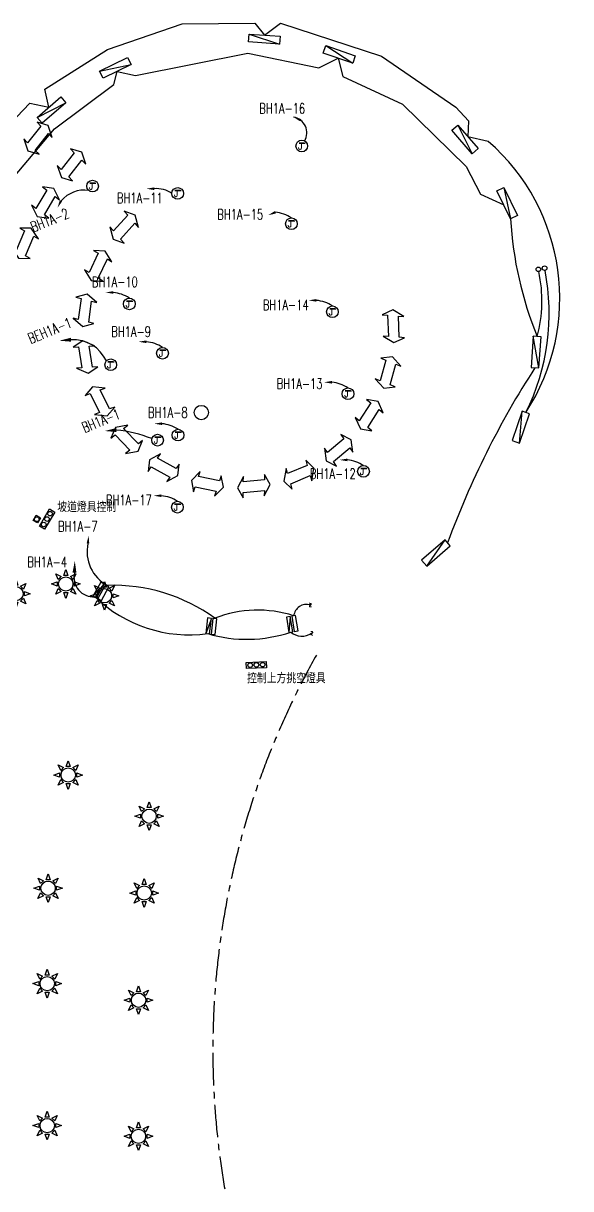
# Model space of a CAD drawing. Header units: millimetres. Extents: x 2956 to 16014, y 779 to 11660.
# Drawn here: x 5638 to 7746, y 6089 to 10574 of the extents above; entities that cross this region are included whole.
import ezdxf
from ezdxf.enums import TextEntityAlignment as Align

# ---------------------------------------------------------------- set-up
doc = ezdxf.new("R2010")
doc.units = ezdxf.units.MM
doc.header["$LTSCALE"] = 100
doc.linetypes.add('4', pattern=[2, 1.25, -0.25, 0.25, -0.25])
doc.layers.get('0').update_dxf_attribs({"color": 9})
for name, color, linetype in [('EL-BT', 6, 'Continuous'), ('EL-P', 3, 'Continuous'), ('EL-S-B', 6, 'Continuous'), ('EL-TEXT', 51, 'Continuous'), ('GRID', 8, '4')]:
    doc.layers.add(name, color=color, linetype=linetype)
for name, color, linetype, true_color in [('NEW_LE17W', 3, 'Continuous', 0x00ff00), ('NEW_LED_17W', 30, 'Continuous', 0xffb347), ('NEW_LED_25W', 4, 'Continuous', 0x35c9ff)]:
    doc.layers.add(name, color=color, linetype=linetype, true_color=true_color)
doc.styles.get("Standard").update_dxf_attribs({"font": 'txt', "bigfont": 'chineset.shx'})
pattern_1 = [(30, (300.013, 279.966), (-6, 10.392305), [])]

# ---------------------------------------------------------------- blocks, each defined once
blk = doc.blocks.new('402S')
for p, q in [((-2, 0.5), (2, -0.5)), ((-2, 0.5), (2, 0.5)), ((-2, -0.5), (-2, 0.5)), ((-2, 0.5), (-2, 0.5)), ((2, 0.5), (2, -0.5)), ((2, -0.5), (-2, -0.5))]:
    blk.add_line(p, q)
blk = doc.blocks.new('CEILBOX')
for p, q in [((21.4, 7.5), (7.9, 7.5)), ((7.9, 7.5), (23.8, 7.5))]:
    blk.add_line(p, q)
blk.add_circle((15, 0), 15)
blk.add_text('J', height=16).set_placement((11.1, -8.7), align=Align.CENTER)
blk = doc.blocks.new('SS-1')
blk.add_lwpolyline([(-30.1, 0.1, 0, 10, 0), (-0.1, 0.1, 10, 10, 0)], format="xyseb")
blk = doc.blocks.new('2S')
for centre, radius in [((-0.204, 0.165), 0.146), ((0.199, 0.166), 0.148)]:
    blk.add_circle(centre, radius)
blk = doc.blocks.new('3S')
for centre, radius in [((-0.404, 0.178), 0.146), ((0, 0.179), 0.148), ((0.398, 0.179), 0.148)]:
    blk.add_circle(centre, radius)
blk = doc.blocks.new('1S')
blk.add_circle((0.004, 0.187), 0.148)
blk = doc.blocks.new('201S')
for p, q in [((-1, 0.25), (-1, -0.25)), ((1, 0.25), (-1, 0.25)), ((-1, 0.25), (1, -0.25)), ((1, -0.25), (1, 0.25)), ((-1, -0.25), (1, -0.25))]:
    blk.add_line(p, q)
blk = doc.blocks.new('20W1')
for p, q in [((0, 0), (-15, 0)), ((-15, 0), (-15, -60.3)), ((0, -60.3), (0, 0)), ((-15, -60.3), (0, -60.3))]:
    blk.add_line(p, q)
blk = doc.blocks.new('NEW_LED_25W_SYMBOL')
for points in [[(0, 110.6), (15.8, 66), (-15.8, 66)], [(-110.1, 0), (-65.7, 15.9), (-65.7, -15.9)], [(-77.8, 78.2), (-35.3, 57.9), (-57.6, 35.4)], [(77.9, 78.2), (57.6, 35.4), (35.3, 57.9)], [(110.1, 0), (65.7, -15.9), (65.7, 15.9)], [(-77.9, -78.3), (-57.6, -35.4), (-35.3, -57.9)], [(0, -110.7), (-15.8, -66), (15.8, -66)], [(77.8, -78.3), (35.3, -57.9), (57.6, -35.4)]]:
    blk.add_lwpolyline(points, close=True)
blk.add_circle((0, 0), 55.2)

msp = doc.modelspace()

# ---------------------------------------------------------------- hatches: boundary and pattern name
at = {"layer": 'EL-BT'}
h = msp.add_hatch(dxfattribs=at)
h.set_pattern_fill('U,I', color=256, scale=12, angle=30, style=2, pattern_type=0)
h.set_pattern_definition(pattern_1)
edge = h.paths.add_edge_path()
edge.add_line((6507.3, 10532.3), (6624.9, 10493.9))
edge = h.paths.add_edge_path()
edge.add_line((6507.3, 10532.3), (6627, 10523.8))
edge = h.paths.add_edge_path()
edge.add_line((6627, 10523.8), (6624.9, 10493.9))
edge = h.paths.add_edge_path()
edge.add_line((6624.9, 10493.9), (6505.2, 10502.4))
edge = h.paths.add_edge_path()
edge.add_line((6505.2, 10502.4), (6507.3, 10532.3))
h = msp.add_hatch(dxfattribs=at)
h.set_pattern_fill('U,I', color=256, scale=12, angle=30, style=2, pattern_type=0)
h.set_pattern_definition(pattern_1)
edge = h.paths.add_edge_path()
edge.add_line((5691.6, 10211.6), (5801.9, 10267.6))
edge = h.paths.add_edge_path()
edge.add_line((5691.6, 10211.6), (5782.3, 10290.3))
edge = h.paths.add_edge_path()
edge.add_line((5782.3, 10290.3), (5801.9, 10267.6))
edge = h.paths.add_edge_path()
edge.add_line((5801.9, 10267.6), (5711.3, 10189))
edge = h.paths.add_edge_path()
edge.add_line((5711.3, 10189), (5691.6, 10211.6))
h = msp.add_hatch(dxfattribs=at)
h.set_pattern_fill('U,I', color=256, scale=12, angle=30, style=2, pattern_type=0)
h.set_pattern_definition(pattern_1)
edge = h.paths.add_edge_path()
edge.add_line((7310.8, 10182.3), (7366.8, 10072))
edge = h.paths.add_edge_path()
edge.add_line((7310.8, 10182.3), (7389.5, 10091.6))
edge = h.paths.add_edge_path()
edge.add_line((7389.5, 10091.6), (7366.8, 10072))
edge = h.paths.add_edge_path()
edge.add_line((7366.8, 10072), (7288.2, 10162.6))
edge = h.paths.add_edge_path()
edge.add_line((7288.2, 10162.6), (7310.8, 10182.3))
h = msp.add_hatch(dxfattribs=at)
h.set_pattern_fill('U,I', color=256, scale=12, angle=30, style=2, pattern_type=0)
h.set_pattern_definition([(30, (0, 0), (-6, 10.392305), [])])
edge = h.paths.add_edge_path()
edge.add_line((7548.1, 8958.1), (7558.9, 9081.3))
edge = h.paths.add_edge_path()
edge.add_line((7548.1, 8958.1), (7587.2, 9071.5))
edge = h.paths.add_edge_path()
edge.add_line((7587.2, 9071.5), (7558.9, 9081.3))
edge = h.paths.add_edge_path()
edge.add_line((7558.9, 9081.3), (7519.7, 8967.9))
edge = h.paths.add_edge_path()
edge.add_line((7519.7, 8967.9), (7548.1, 8958.1))

# ---------------------------------------------------------------- linework, layer by layer
at = {"layer": 'EL-P'}
for p, q in [((5962.8, 10473), (6249.7, 10572.2)), ((6249.7, 10572.2), (6529.6, 10573.8)), ((6529.6, 10573.8), (6567.2, 10528.1)), ((6567.2, 10528.1), (6628.1, 10573.8)), ((6628.1, 10573.8), (7017.1, 10447)), ((5720.8, 10320.6), (5962.8, 10473)), ((6070, 10372.3), (6502.6, 10458.5)), ((6502.6, 10458.5), (6775.4, 10402.1)), ((6775.4, 10402.1), (6849.9, 10440)), ((6849.9, 10440), (6869, 10369.6)), ((7017.1, 10447), (7303.1, 10251.5)), ((5987.2, 10338), (5999.1, 10388.6)), ((5999.1, 10388.6), (6070, 10372.3)), ((6869, 10369.6), (7097.5, 10262.4)), ((5737, 10251), (5720.8, 10320.6)), ((5758.5, 10168.3), (5987.2, 10338)), ((5463.1, 10057.2), (5663.3, 10266.5)), ((5663.3, 10266.5), (5737, 10251)), ((7097.5, 10262.4), (7342.8, 10022.6)), ((7303.1, 10251.5), (7352.1, 10198.2)), ((7352.1, 10198.2), (7350.1, 10136.9)), ((5453.5, 9807.4), (5758.5, 10168.3)), ((7428.4, 10119.4), (7350.1, 10136.9)), ((7342.8, 10022.6), (7398.8, 9915.8)), ((7398.8, 9915.8), (7487.8, 9874.8))]:
    msp.add_line(p, q, dxfattribs=at)
for points in [[(5770.1, 9863.9, 0, 10, 0), (5783.5, 9890.7, 10, 10, 0)], [(6580.7, 9835.1, 0, 10, 0), (6608.5, 9846.4, 10, 10, 0)]]:
    msp.add_lwpolyline(points, format="xyseb", dxfattribs=at)
for centre, radius, start, end in [((6668, 10152), 61.8, 329.9947, 79.7766), ((6902.1, 9514.9), 801.5, 326.8327, 48.9527), ((5874.2, 9811.5), 120.4, 82.6299, 138.8153), ((6152.2, 9837.4), 100.2, 54.6145, 95.4593), ((6597.3, 9714), 132.9, 56.5938, 85.1747), ((8936.7, 9905.1), 1425.2, 183.3896, 202.1294), ((6808.4, 9457.6), 854.4, 333.5019, 11.1389), ((7106.6, 9506.4), 528.3, 344.8374, 12.2308), ((5973.4, 9405.3), 132.9, 56.5938, 85.1747), ((6755.2, 9375), 132.9, 56.5938, 85.1747), ((5830.5, 9215.7), 140.5, 24.7344, 93.3799), ((6101, 9215.7), 132.9, 56.5938, 85.1747), ((10452.3, 7408.7), 3387.4, 147.1026, 159.8636), ((6815, 9059.7), 132.9, 56.5938, 85.1747), ((6160.8, 8900.4), 132.9, 56.5938, 85.1747), ((5949.1, 8511), 499.8, 68.3372, 84.52), ((6874.8, 8761), 132.9, 56.5938, 85.1747), ((6158.5, 8623.2), 132.9, 56.5938, 85.1747), ((6030.4, 8540.7), 146.7, 167.5732, 242.4484), ((5909.6, 8442.6), 76.3, 167.1176, 273.3323), ((5984.2, 7740.5), 670.6, 54.2272, 91.85), ((6277.6, 8745.6), 525.3, 226.2001, 277.7347), ((6540.9, 7860.1), 455.3, 72.324, 111.2066), ((6728.9, 8287.2), 50.2, 74.2576, 172.3301), ((6498.8, 8730.7), 527.5, 253.4232, 288.7154), ((6710.7, 8281.8), 66.3, 229.9556, 304.1095)]:
    msp.add_arc(centre, radius, start, end, dxfattribs=at)
at = {"layer": 'EL-S-B', "color": 6}
for points in [[(5700.1, 8638.7), (5739.2, 8704.7), (5759.4, 8692.7), (5720.3, 8626.7)], [(5688.1, 8680.7), (5704.7, 8670.9), (5692.8, 8650.9), (5676.3, 8660.7)], [(6496.8, 8114.4), (6573.5, 8117.3), (6574.4, 8093.8), (6497.7, 8090.9)]]:
    msp.add_lwpolyline(points, close=True, dxfattribs=at)
at = {"layer": 'GRID'}
msp.add_arc((9479, 6619.2), 3110.8, 150.6812, 236.1365, dxfattribs=at)
at = {"layer": 'NEW_LE17W', "true_color": 0x00ff00}
msp.add_circle((6323.5, 9076), 27.6, dxfattribs=at)
at = {"layer": 'NEW_LED_17W', "true_color": 0xffb347}
for points in [[(5656, 10082.4), (5699, 10070.4), (5684.3, 10084.9), (5735.3, 10149.1), (5750, 10134.5), (5734.3, 10180.8), (5691.3, 10192.9), (5706, 10178.3), (5655, 10114.2), (5640.3, 10128.8)], [(5784.8, 9980), (5827.8, 9967.9), (5813.1, 9982.5), (5864.1, 10046.6), (5878.8, 10032), (5863.1, 10078.3), (5820.1, 10090.4), (5834.8, 10075.8), (5783.8, 10011.7), (5769.1, 10026.3)], [(5691.9, 9830.3), (5736.1, 9824.1), (5719.6, 9836.6), (5761.4, 9907), (5777.9, 9894.6), (5756.1, 9938.3), (5711.9, 9944.5), (5728.4, 9932), (5686.5, 9861.6), (5670, 9874.1)], [(5984.3, 9743.2), (6026.3, 9728.1), (6012.7, 9743.7), (6068, 9804.1), (6081.6, 9788.5), (6069.2, 9835.8), (6027.2, 9850.9), (6040.8, 9835.3), (5985.4, 9774.9), (5971.8, 9790.5)], [(5620, 9669.4), (5664.7, 9669.3), (5646.6, 9679.4), (5678.6, 9754.9), (5696.6, 9744.7), (5669, 9785.2), (5624.4, 9785.3), (5642.5, 9775.1), (5610.5, 9699.7), (5592.5, 9709.8)], [(5900.1, 9583.9), (5944.6, 9582), (5927, 9592.8), (5961.9, 9666.9), (5979.6, 9656.1), (5953.6, 9697.5), (5909, 9699.4), (5926.7, 9688.6), (5891.7, 9614.5), (5874.1, 9625.3)], [(5867, 9406.7), (5910.1, 9418.1), (5890.1, 9423.2), (5901.4, 9504.4), (5921.4, 9499.2), (5884.3, 9531.1), (5841.2, 9519.7), (5861.3, 9514.6), (5849.9, 9433.5), (5829.9, 9438.6)], [(7060.8, 9470.6), (7020.3, 9451.9), (7040.9, 9450.3), (7043.9, 9368.4), (7023.2, 9370), (7065.3, 9345), (7105.8, 9363.8), (7085.2, 9365.3), (7082.2, 9447.2), (7102.9, 9445.7)], [(5888, 9227.7), (5925.8, 9251.4), (5905.1, 9250.3), (5891.8, 9331.2), (5912.5, 9332.2), (5867.6, 9351.7), (5829.8, 9328), (5850.5, 9329), (5863.8, 9248.2), (5843.1, 9247.1)], [(7059, 9290.4), (7014.8, 9284.5), (7034, 9276.9), (7012.5, 9197.8), (6993.3, 9205.5), (7026, 9169.1), (7070.3, 9175), (7051, 9182.6), (7072.5, 9261.7), (7091.8, 9254.1)], [(5961.2, 9063), (5990.2, 9096.9), (5970.8, 9089.7), (5934.1, 9163), (5953.6, 9170.1), (5904.9, 9175.4), (5875.9, 9141.5), (5895.3, 9148.6), (5932, 9075.4), (5912.5, 9068.2)], [(7003.8, 9118.8), (6959.8, 9126.3), (6975.9, 9113.4), (6931.9, 9044.3), (6915.8, 9057.2), (6936.3, 9012.8), (6980.3, 9005.3), (6964.2, 9018.3), (7008.2, 9087.4), (7024.3, 9074.4)], [(6080, 8927.5), (6097.7, 8968.4), (6081.3, 8955.9), (6024.5, 9014.9), (6040.9, 9027.5), (5992.9, 9018.1), (5975.2, 8977.1), (5991.7, 8989.7), (6048.4, 8930.6), (6032, 8918)], [(6900.1, 8971.4), (6860.4, 8991.6), (6871.9, 8974.5), (6809.4, 8921.5), (6797.8, 8938.7), (6804.2, 8890.2), (6844, 8870), (6832.4, 8887.2), (6895, 8940.1), (6906.5, 8922.9)], [(6233.7, 8833.4), (6238.4, 8877.7), (6226.5, 8860.8), (6154.7, 8900.4), (6166.7, 8917.3), (6123.6, 8894), (6118.9, 8849.6), (6130.9, 8866.5), (6202.6, 8827), (6190.7, 8810.1)], [(6757.4, 8861.4), (6725.4, 8892.5), (6731.3, 8872.7), (6655.9, 8840.7), (6650, 8860.6), (6641.7, 8812.4), (6673.6, 8781.2), (6667.7, 8801.1), (6743.2, 8833), (6749.1, 8813.2)], [(6408.4, 8789.1), (6399.7, 8832.9), (6393.4, 8813.2), (6313.1, 8829.7), (6319.5, 8849.3), (6285.3, 8814.3), (6294, 8770.6), (6300.4, 8790.3), (6380.6, 8773.8), (6374.2, 8754.1)], [(6588.4, 8798.8), (6567.1, 8838), (6566.9, 8817.3), (6485.3, 8809.2), (6485.6, 8829.9), (6463.3, 8786.3), (6484.6, 8747.1), (6484.9, 8767.8), (6566.4, 8775.9), (6566.1, 8755.2)]]:
    msp.add_lwpolyline(points, close=True, dxfattribs=at)

# ---------------------------------------------------------------- block references
at = {"layer": 'EL-BT'}
for name, p, xscale, yscale, zscale, rotation in [('402S', (6566.1, 10513.1), 29.99999999999803, 30, 30, 355.9597335423278), ('402S', (6854.8, 10454.1), 30.00000000000314, 30, 30, 340.9597335423327), ('402S', (5992.6, 10402), 29.99999999999739, 30, 30, 25.9597335423393), ('402S', (5746.8, 10239.6), 29.99999999999987, 29.99999999999987, 29.99999999999987, 40.95973354233675), ('402S', (7338.8, 10127.1), 29.99999999999987, 29.99999999999987, 29.99999999999987, 310.9597335423368), ('402S', (7501.2, 9881.3), 30.00000000000393, 30, 30, 295.9597335423332), ('402S', (7612.3, 9308.4), -30.00000000000398, 30.00000000000064, 30, 265.9807081166391), ('402S', (7553.5, 9019.7), -29.99999999999936, 30.00000000000064, 30, 250.9807081166351), ('402S', (7226.7, 8535.5), -30.00000000000279, 30.00000000000064, 30, 220.9807081166387), ('201S', (5928.6, 8392.7), 30.00000000000115, 29.99999999999992, 30, 240.9735872360605), ('201S', (6351.7, 8254.9), 30.00000000000096, 29.99999999999978, 30.00000000000096, 263.4735872360673), ('201S', (6663.3, 8260.6), 30.00000000000099, 29.9999999999999, 30.00000000000099, 279.1774101290859)]:
    msp.add_blockref(name, p, dxfattribs=dict(at, xscale=xscale, yscale=yscale, zscale=zscale, rotation=rotation))
at = {"layer": 'EL-BT', "xscale": 1.5, "yscale": 1.5, "zscale": 1.5}
for p in [(6687.9, 10101.5), (5882.4, 9947.3), (6210.2, 9919), (6648, 9802.5), (6024.1, 9493.8), (6805.9, 9463.5), (6151.7, 9304.2), (5952.4, 9259.7), (6865.7, 9148.2), (6132.8, 8969.6), (6211.5, 8988.9), (6925.5, 8849.5), (6209.2, 8711.7)]:
    msp.add_blockref('CEILBOX', p, dxfattribs=at)
at = {"layer": 'EL-BT'}
for p, rotation in [((5925.8, 8359.9), 150.9735872360089), ((6361.7, 8223.5), 173.4735872360818), ((6681.4, 8233.2), 189.1774101290949)]:
    msp.add_blockref('20W1', p, dxfattribs=dict(at, rotation=rotation))
at = {"layer": 'EL-P'}
for p, rotation in [((6706.4, 10200.7), 336.2557954449837), ((5887.2, 8572.3), 265.3075112923579)]:
    msp.add_blockref('SS-1', p, dxfattribs=dict(at, rotation=rotation))
for p in [(6142.7, 9937.1), (5984.6, 9537.8), (6766.4, 9507.5), (6112.2, 9348.2), (6826.2, 9192.2), (6172, 9032.9), (6886, 8893.5), (6169.7, 8755.7)]:
    msp.add_blockref('SS-1', p, dxfattribs=at)
for p, xscale, yscale, zscale, rotation in [((5822.2, 9355.9), 1.49999999999952, 1.49999999999952, 1.49999999999952, 4.689622388054786), ((5996.8, 9008.4), 1.49999999999952, 1.49999999999952, 1.49999999999952, 4.689622388054786), ((5835.2, 8459.6), 1.500000000000558, 1.500000000000558, 1.500000000000558, 268.449223226008)]:
    msp.add_blockref('SS-1', p, dxfattribs=dict(at, xscale=xscale, yscale=yscale, zscale=zscale, rotation=rotation))
at = {"layer": 'EL-S-B', "color": 6}
for name, p, xscale, yscale, zscale, rotation in [('2S', (7635.1, 9619.5), 60.00000000000071, 60.00000000000071, 60.00000000000071, 10.61336638736731), ('1S', (5684.3, 8655.5), 59.99999999999997, 59.99999999999997, 59.99999999999997, 329.3886247515955), ('3S', (5738.6, 8660.6), 60.00000000000017, 60.00000000000017, 60.00000000000017, 59.36817299101277), ('3S', (6536.2, 8093.9), 59.9999999999994, 59.9999999999994, 59.9999999999994, 2.13435794681653)]:
    msp.add_blockref(name, p, dxfattribs=dict(at, xscale=xscale, yscale=yscale, zscale=zscale, rotation=rotation))
at = {"layer": 'NEW_LED_25W', "xscale": 0.5, "yscale": 0.5, "zscale": 0.5}
for p in [(5609.8, 8378.8), (5802, 8416.2), (5950.9, 8370.7), (5811.2, 7680.8), (6122.8, 7522.5), (5733.9, 7245.2), (6103.8, 7226.9), (5730.5, 6878.1), (6081.9, 6814.2), (5730.4, 6331.8), (6081.8, 6290.7)]:
    msp.add_blockref('NEW_LED_25W_SYMBOL', p, dxfattribs=at)

# ---------------------------------------------------------------- texts
at = {"layer": 'EL-P', "width": 0.7}
for p in [(6731.7, 8344.3), (6737.1, 8235.7)]:
    msp.add_text('~', height=26.7, rotation=271.3978, dxfattribs=at).set_placement(p)
at = {"layer": 'EL-TEXT', "width": 0.7}
for s, p in [('BH1A-16', (6546.6, 10226.2)), ('BH1A-11', (5998.9, 9881.4)), ('BH1A-15', (6385.2, 9818.2)), ('BH1A-10', (5902.5, 9558.7)), ('BH1A-14', (6560.4, 9470.2)), ('BH1A-9', (5977.3, 9367.2)), ('BH1A-13', (6613.9, 9167)), ('BH1A-8', (6118.5, 9056)), ('BH1A-12', (6741.5, 8820.5)), ('BH1A-17', (5956.7, 8718.8)), ('坡道燈具控制', (5769.2, 8692.7)), ('BH1A-7', (5772.1, 8617.7)), ('BH1A-4', (5654.1, 8480.6)), ('控制上方挑空燈具', (6499.8, 8033.8))]:
    msp.add_text(s, height=40, dxfattribs=at).set_placement(p)
for s, p in [('BH1A-2', (5677.2, 9768.9)), ('BEH1A-1', (5666.9, 9339.7)), ('BH1A-1', (5874.3, 8997.1))]:
    msp.add_text(s, height=40, rotation=22.1542, dxfattribs=at).set_placement(p)

doc.saveas('drawing.dxf')
